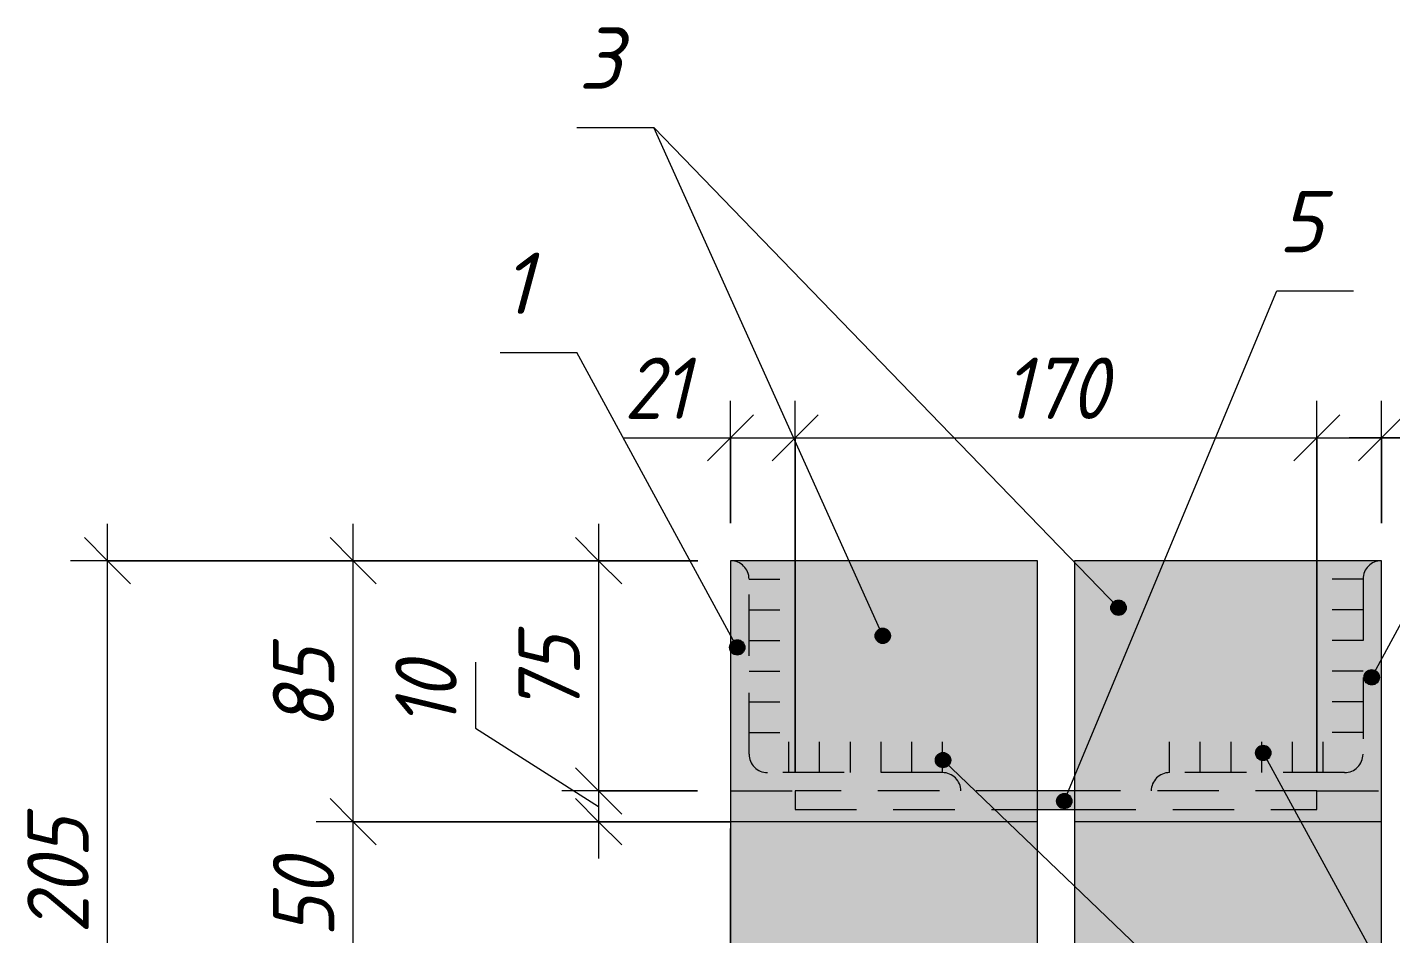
# Model space of a CAD drawing. Header units: millimetres. Extents: x 1525 to 46824, y -520 to 14115.
# Drawn here: x 32255.9 to 32700, y 3021.2 to 3316.3 of the extents above; entities that cross this region are included whole.
import ezdxf

# ---------------------------------------------------------------- set-up
doc = ezdxf.new("R2010")
doc.units = ezdxf.units.MM
doc.linetypes.add('200_ШТРИХ_ш1п0_6_', pattern=[32, 20, -12])
for name, color, linetype, lineweight in [('A-ANNO-DIMS', 7, 'Continuous', 9), ('A-ANNO-DIMS-10', 7, 'Continuous', 9), ('A-ANNO-NOTE', 7, 'Continuous', 9), ('A-DETL', 7, 'Continuous', 9), ('A-DETL-2', 7, '200_ШТРИХ_ш1п0_6_', 5)]:
    doc.layers.add(name, color=color, linetype=linetype, lineweight=lineweight)
doc.layers.add('A-DETL-GENF-2', color=7, linetype='Continuous', lineweight=9, true_color=0xffffff)
doc.styles.add('ISOCPEUR_I_3', font='isocpeui.ttf', dxfattribs={"width": 0.9, "height": 20})
doc.styles.add('ISOCPEUR_I_5', font='isocpeui.ttf', dxfattribs={"height": 20})
doc.dimstyles.new('ISO-2_0_0_9К_СРЕДНИЙ_1', dxfattribs={"dimscale": 304.8, "dimtxt": 19.919624, "dimasz": 0.049213, "dimexe": 0.03937, "dimexo": 0, "dimgap": 0, "dimtad": 1, "dimdec": 0, "dimzin": 0, "dimdsep": 46, "dimtxsty": 'ISOCPEUR_I_3', "dimblk1": 'OBLIQUE', "dimblk2": 'OBLIQUE', "dimsah": 1, "dimcen": 0.09, "dimdle": 0.03937, "dimazin": 0, "dimtfac": 1, "dimtdec": 4, "dimtix": 1, "dimtmove": 0, "dimatfit": 3, "dimfxl": 1, "dimtvp": 1, "dimtolj": 1, "dimtzin": 0, "dimarcsym": 2})
doc.dimstyles.new('ISO-2_0_0_9К_СРЕДНИЙ_3', dxfattribs={"dimscale": 304.8, "dimtxt": 19.919624, "dimasz": 0.049213, "dimexe": 0.03937, "dimexo": 0, "dimgap": 0, "dimtad": 1, "dimdec": 0, "dimzin": 0, "dimdsep": 46, "dimtxsty": 'ISOCPEUR_I_3', "dimblk1": 'OBLIQUE', "dimblk2": 'OBLIQUE', "dimsah": 1, "dimcen": 0.09, "dimdle": 0.03937, "dimazin": 0, "dimtfac": 1, "dimtdec": 4, "dimtix": 1, "dimtmove": 1, "dimatfit": 3, "dimfxl": 1, "dimtvp": 1, "dimtolj": 1, "dimtzin": 0, "dimarcsym": 2})

# ---------------------------------------------------------------- blocks, each defined once
blk = doc.blocks.new('DIMBLOCK205-АР1_Фахверк из 2-х уголков Ф-11_1_ Ф-18_1_ Ф-20_1_ Ф-26_1_Узлы 3 эт_')
at = {"layer": 'A-ANNO-DIMS-10'}
for p, q in [((32484.98, 3154.85), (32484.98, 3194.67)), ((32505.98, 3073.69), (32505.98, 3194.67)), ((32450.28, 3182.67), (32471.73, 3182.67)), ((32471.73, 3182.67), (32495.48, 3182.67)), ((32472.98, 3182.67), (32505.98, 3182.67)), ((32484.98, 3182.67), (32484.98, 3154.85)), ((32505.98, 3182.67), (32505.98, 3073.69))]:
    blk.add_line(p, q, dxfattribs=at)
at = {"layer": 'A-ANNO-DIMS-10', "lineweight": 20}
for p, q in [((32484.98, 3182.67), (32492.48, 3190.17)), ((32505.98, 3182.67), (32513.48, 3190.17)), ((32484.98, 3182.67), (32477.48, 3175.17)), ((32505.98, 3182.67), (32498.48, 3175.17))]:
    blk.add_line(p, q, dxfattribs=at)
at = {"layer": 'A-ANNO-DIMS-10', "color": 0, "insert": (32450.28, 3208.8), "char_height": 20, "width": 25.7423, "attachment_point": 1, "line_spacing_factor": 1.149209, "style": 'ISOCPEUR_I_3'}
blk.add_mtext('21', dxfattribs=at)
blk = doc.blocks.new('_Oblique')
at = {"color": 0, "linetype": 'ByBlock', "lineweight": -2}
blk.add_line((-0.5, -0.5), (0.5, 0.5), dxfattribs=at)
blk = doc.blocks.new('DIMBLOCK206-АР1_Фахверк из 2-х уголков Ф-11_1_ Ф-18_1_ Ф-20_1_ Ф-26_1_Узлы 3 эт_')
at = {"layer": 'A-ANNO-DIMS-10'}
for p, q in [((32505.98, 3073.69), (32505.98, 3194.67)), ((32675.98, 3073.69), (32675.98, 3194.67)), ((32505.98, 3182.67), (32675.98, 3182.67)), ((32505.98, 3182.67), (32505.98, 3073.69)), ((32675.98, 3182.67), (32675.98, 3073.69))]:
    blk.add_line(p, q, dxfattribs=at)
at = {"layer": 'A-ANNO-DIMS-10', "lineweight": 20}
for p, q in [((32505.98, 3182.67), (32513.48, 3190.17)), ((32675.98, 3182.67), (32683.48, 3190.17)), ((32505.98, 3182.67), (32498.48, 3175.17)), ((32675.98, 3182.67), (32668.48, 3175.17))]:
    blk.add_line(p, q, dxfattribs=at)
at = {"layer": 'A-ANNO-DIMS-10', "color": 0, "insert": (32573.93, 3208.8), "char_height": 20, "width": 40.9118, "attachment_point": 1, "line_spacing_factor": 1.149209, "style": 'ISOCPEUR_I_3'}
blk.add_mtext('170', dxfattribs=at)
blk = doc.blocks.new('DIMBLOCK207-АР1_Фахверк из 2-х уголков Ф-11_1_ Ф-18_1_ Ф-20_1_ Ф-26_1_Узлы 3 эт_')
at = {"layer": 'A-ANNO-DIMS-10'}
for p, q in [((32675.98, 3073.69), (32675.98, 3194.67)), ((32696.98, 3154.85), (32696.98, 3194.67)), ((32675.98, 3182.67), (32708.98, 3182.67)), ((32675.98, 3182.67), (32675.98, 3073.69)), ((32712.26, 3182.67), (32686.48, 3182.67)), ((32696.98, 3182.67), (32696.98, 3154.85)), ((32733.71, 3182.67), (32712.26, 3182.67))]:
    blk.add_line(p, q, dxfattribs=at)
at = {"layer": 'A-ANNO-DIMS-10', "lineweight": 20}
for p, q in [((32675.98, 3182.67), (32683.48, 3190.17)), ((32696.98, 3182.67), (32704.48, 3190.17)), ((32675.98, 3182.67), (32668.48, 3175.17)), ((32696.98, 3182.67), (32689.48, 3175.17))]:
    blk.add_line(p, q, dxfattribs=at)
at = {"layer": 'A-ANNO-DIMS-10', "color": 0, "insert": (32712.26, 3208.8), "char_height": 20, "width": 25.7423, "attachment_point": 1, "line_spacing_factor": 1.149209, "style": 'ISOCPEUR_I_3'}
blk.add_mtext('21', dxfattribs=at)
blk = doc.blocks.new('DIMBLOCK211-АР1_Фахверк из 2-х уголков Ф-11_1_ Ф-18_1_ Ф-20_1_ Ф-26_1_Узлы 3 эт_')
at = {"layer": 'A-ANNO-DIMS-10'}
for p, q in [((32441.99, 3154.64), (32441.99, 3067.64)), ((32474.29, 3142.64), (32429.99, 3142.64)), ((32441.99, 3142.64), (32474.29, 3142.64)), ((32474.24, 3067.64), (32429.99, 3067.64)), ((32441.99, 3067.64), (32474.24, 3067.64))]:
    blk.add_line(p, q, dxfattribs=at)
at = {"layer": 'A-ANNO-DIMS-10', "lineweight": 20}
for p, q in [((32441.99, 3142.64), (32434.49, 3150.14)), ((32441.99, 3142.64), (32449.49, 3135.14)), ((32441.99, 3067.64), (32434.49, 3075.14)), ((32441.99, 3067.64), (32449.49, 3060.14))]:
    blk.add_line(p, q, dxfattribs=at)
at = {"layer": 'A-ANNO-DIMS-10', "color": 0, "insert": (32415.86, 3092.5), "char_height": 20, "width": 30.3391, "attachment_point": 1, "rotation": 90, "line_spacing_factor": 1.149209, "style": 'ISOCPEUR_I_3'}
blk.add_mtext('75', dxfattribs=at)
blk = doc.blocks.new('DIMBLOCK212-АР1_Фахверк из 2-х уголков Ф-11_1_ Ф-18_1_ Ф-20_1_ Ф-26_1_Узлы 3 эт_')
at = {"layer": 'A-ANNO-DIMS-10'}
for p, q in [((32401.88, 3109.6), (32401.88, 3088.14)), ((32401.88, 3088.14), (32441.99, 3062.64)), ((32474.24, 3067.64), (32429.99, 3067.64)), ((32441.99, 3067.64), (32441.99, 3045.64)), ((32441.99, 3067.64), (32474.24, 3067.64)), ((32484.98, 3057.64), (32429.99, 3057.64)), ((32441.99, 3057.64), (32484.98, 3057.64))]:
    blk.add_line(p, q, dxfattribs=at)
at = {"layer": 'A-ANNO-DIMS-10', "lineweight": 20}
for p, q in [((32441.99, 3067.64), (32434.49, 3075.14)), ((32441.99, 3057.64), (32434.49, 3065.14)), ((32441.99, 3067.64), (32449.49, 3060.14)), ((32441.99, 3057.64), (32449.49, 3050.14))]:
    blk.add_line(p, q, dxfattribs=at)
at = {"layer": 'A-ANNO-DIMS-10', "color": 0, "insert": (32375.75, 3088.14), "char_height": 20, "width": 25.7423, "attachment_point": 1, "rotation": 90, "line_spacing_factor": 1.149209, "style": 'ISOCPEUR_I_3'}
blk.add_mtext('10', dxfattribs=at)
blk = doc.blocks.new('DIMBLOCK215-АР1_Фахверк из 2-х уголков Ф-11_1_ Ф-18_1_ Ф-20_1_ Ф-26_1_Узлы 3 эт_')
at = {"layer": 'A-ANNO-DIMS-10', "lineweight": 20}
for p, q in [((32361.99, 3057.64), (32354.49, 3065.14)), ((32361.99, 3057.64), (32369.49, 3050.14)), ((32361.99, 3007.64), (32354.49, 3015.14)), ((32361.99, 3007.64), (32369.49, 3000.14))]:
    blk.add_line(p, q, dxfattribs=at)
at = {"layer": 'A-ANNO-DIMS-10'}
for p, q in [((32484.98, 3057.64), (32349.99, 3057.64)), ((32361.99, 3007.64), (32361.99, 3057.64)), ((32361.99, 3057.64), (32484.98, 3057.64)), ((32484.98, 3007.64), (32349.99, 3007.64)), ((32361.99, 3007.64), (32484.98, 3007.64))]:
    blk.add_line(p, q, dxfattribs=at)
at = {"layer": 'A-ANNO-DIMS-10', "color": 0, "insert": (32335.86, 3020), "char_height": 20, "width": 30.3391, "attachment_point": 1, "rotation": 90, "line_spacing_factor": 1.149209, "style": 'ISOCPEUR_I_3'}
blk.add_mtext('50', dxfattribs=at)
blk = doc.blocks.new('DIMBLOCK216-АР1_Фахверк из 2-х уголков Ф-11_1_ Ф-18_1_ Ф-20_1_ Ф-26_1_Узлы 3 эт_')
at = {"layer": 'A-ANNO-DIMS-10'}
for p, q in [((32361.99, 3057.64), (32361.99, 3154.64)), ((32474.29, 3142.64), (32349.99, 3142.64)), ((32361.99, 3142.64), (32474.29, 3142.64)), ((32484.98, 3057.64), (32349.99, 3057.64)), ((32361.99, 3057.64), (32484.98, 3057.64))]:
    blk.add_line(p, q, dxfattribs=at)
at = {"layer": 'A-ANNO-DIMS-10', "lineweight": 20}
for p, q in [((32361.99, 3142.64), (32354.49, 3150.14)), ((32361.99, 3142.64), (32369.49, 3135.14)), ((32361.99, 3057.64), (32354.49, 3065.14)), ((32361.99, 3057.64), (32369.49, 3050.14))]:
    blk.add_line(p, q, dxfattribs=at)
at = {"layer": 'A-ANNO-DIMS-10', "color": 0, "insert": (32335.86, 3087.5), "char_height": 20, "width": 30.3391, "attachment_point": 1, "rotation": 90, "line_spacing_factor": 1.149209, "style": 'ISOCPEUR_I_3'}
blk.add_mtext('85', dxfattribs=at)
blk = doc.blocks.new('DIMBLOCK217-АР1_Фахверк из 2-х уголков Ф-11_1_ Ф-18_1_ Ф-20_1_ Ф-26_1_Узлы 3 эт_')
at = {"layer": 'A-ANNO-DIMS-10'}
for p, q in [((32281.99, 2925.64), (32281.99, 3154.64)), ((32474.29, 3142.64), (32269.99, 3142.64)), ((32281.99, 3142.64), (32474.29, 3142.64)), ((32474.29, 2937.64), (32269.99, 2937.64)), ((32281.99, 2937.64), (32474.29, 2937.64))]:
    blk.add_line(p, q, dxfattribs=at)
at = {"layer": 'A-ANNO-DIMS-10', "lineweight": 20}
for p, q in [((32281.99, 3142.64), (32274.49, 3150.14)), ((32281.99, 3142.64), (32289.49, 3135.14)), ((32281.99, 2937.64), (32274.49, 2945.14)), ((32281.99, 2937.64), (32289.49, 2930.14))]:
    blk.add_line(p, q, dxfattribs=at)
at = {"layer": 'A-ANNO-DIMS-10', "color": 0, "insert": (32255.86, 3021.17), "char_height": 20, "width": 45.5087, "attachment_point": 1, "rotation": 90, "line_spacing_factor": 1.149209, "style": 'ISOCPEUR_I_3'}
blk.add_mtext('205', dxfattribs=at)
blk = doc.blocks.new('_AT__Текстовая выноска1 - _AT__Текстовая выноска-30601245-АР1_Фахверк из 2-х уголков Ф-11_1_ Ф-18_1_ Ф-20_1_ Ф-26_1_Узлы 3 эт_')
at = {"layer": 'A-ANNO-NOTE'}
blk.add_line((0, 0), (2.5, 0), dxfattribs=at)
blk = doc.blocks.new('DIMBLOCK225-АР1_Фахверк из 2-х уголков Ф-11_1_ Ф-18_1_ Ф-20_1_ Ф-26_1_Узлы 3 эт_')
at = {"layer": 'A-ANNO-DIMS-10'}
for p, q in [((32484.98, 3055.42), (32484.98, 2714.19)), ((32484.98, 2726.19), (32484.98, 3055.42)), ((32696.98, 2926.94), (32696.98, 2714.19)), ((32696.98, 2726.19), (32696.98, 2926.94)), ((32472.98, 2726.19), (32708.98, 2726.19))]:
    blk.add_line(p, q, dxfattribs=at)
at = {"layer": 'A-ANNO-DIMS-10', "lineweight": 20}
for p, q in [((32484.98, 2726.19), (32492.48, 2733.69)), ((32696.98, 2726.19), (32704.48, 2733.69)), ((32484.98, 2726.19), (32477.48, 2718.69)), ((32696.98, 2726.19), (32689.48, 2718.69))]:
    blk.add_line(p, q, dxfattribs=at)
at = {"layer": 'A-ANNO-DIMS-10', "color": 0, "insert": (32573.93, 2752.32), "char_height": 20, "width": 40.9118, "attachment_point": 1, "line_spacing_factor": 1.149209, "style": 'ISOCPEUR_I_3'}
blk.add_mtext('212', dxfattribs=at)

msp = doc.modelspace()

# ---------------------------------------------------------------- hatches: boundary and pattern name
at = {"layer": 'A-ANNO-NOTE'}
h = msp.add_hatch(color=256, dxfattribs=at)
edge = h.paths.add_edge_path(flags=0)
edge.add_arc((32611.3312, 3127.32246), 2.5, 0, 360)
h = msp.add_hatch(color=256, dxfattribs=at)
edge = h.paths.add_edge_path(flags=0)
edge.add_arc((32534.54539, 3118.15993), 2.5, 0, 360)
h = msp.add_hatch(color=256, dxfattribs=at)
edge = h.paths.add_edge_path(flags=0)
edge.add_arc((32487.12609, 3114.40603), 2.5, 0, 360)
h = msp.add_hatch(color=256, dxfattribs=at)
edge = h.paths.add_edge_path(flags=0)
edge.add_arc((32693.8081, 3104.66919), 2.5, 0, 360)
h = msp.add_hatch(color=256, dxfattribs=at)
edge = h.paths.add_edge_path(flags=0)
edge.add_arc((32658.47815, 3080.03107), 2.5, 0, 360)
h = msp.add_hatch(color=256, dxfattribs=at)
edge = h.paths.add_edge_path(flags=0)
edge.add_arc((32554.16298, 3077.68348), 2.5, 0, 360)
h = msp.add_hatch(color=256, dxfattribs=at)
edge = h.paths.add_edge_path(flags=0)
edge.add_arc((32593.65607, 3064.34452), 2.5, 0, 360)
at = {"layer": 'A-DETL-GENF-2'}
for points in [[(32558.2236, 3067.63633), (32559.98096, 3067.63633), (32559.77652, 3069.18925), (32559.17711, 3070.63633), (32558.12166, 3071.9572), (32556.98096, 3072.83248), (32555.53388, 3073.43189), (32553.98096, 3073.63633), (32496.98096, 3073.63633), (32495.42805, 3073.84078), (32493.98096, 3074.44018), (32492.73832, 3075.39369), (32491.78481, 3076.63633), (32491.18541, 3078.08342), (32490.98096, 3079.63633), (32490.98096, 3136.63633), (32490.77652, 3138.18925), (32490.17711, 3139.63633), (32489.2236, 3140.87897), (32487.98096, 3141.83248), (32486.53388, 3142.43189), (32484.98096, 3142.63633), (32484.98096, 3067.63633), (32558.12166, 3067.63633)], [(32636.75416, 3067.63633), (32696.98096, 3067.63633), (32696.98096, 3142.63633), (32695.42805, 3142.43189), (32693.98096, 3141.83248), (32692.73832, 3140.87897), (32691.78481, 3139.63633), (32691.18541, 3138.18925), (32690.98096, 3136.63633), (32690.98096, 3079.63633), (32690.77652, 3078.08342), (32690.17711, 3076.63633), (32689.2236, 3075.39369), (32687.98096, 3074.44018), (32686.53388, 3073.84078), (32684.98096, 3073.63633), (32627.98096, 3073.63633), (32626.42805, 3073.43189), (32624.98096, 3072.83248), (32623.73832, 3071.87897), (32622.78481, 3070.63633), (32622.18541, 3069.18925), (32621.98096, 3067.63633), (32627.98096, 3067.63633)], [(32553.98096, 3061.63633), (32675.98096, 3061.63633), (32675.98096, 3067.63633), (32505.98096, 3067.63633), (32505.98096, 3061.63633)]]:
    msp.add_hatch(color=256, dxfattribs=at).paths.add_polyline_path(points, flags=0)
h = msp.add_hatch(color=256, dxfattribs=at)
h.paths.add_polyline_path([(32496.98096, 2937.63633), (32584.98096, 2937.63633), (32584.98096, 3061.63633), (32505.98096, 3061.63633), (32505.98096, 3067.63633), (32484.98096, 3067.63633), (32484.98096, 2937.63633), (32495.42805, 2937.63633)], flags=0)
h.paths.add_polyline_path([(32596.98096, 2937.63633), (32696.98096, 2937.63633), (32696.98096, 3067.63633), (32675.98096, 3067.63633), (32675.98096, 3061.63633), (32596.98096, 3061.63633), (32596.98096, 2967.68658)], flags=0)
h.paths.add_polyline_path([(32544.98096, 2965.63633), (32543.16923, 2965.87485), (32541.48096, 2966.57415), (32540.03121, 2967.68658), (32538.91878, 2969.13633), (32538.21948, 2970.8246), (32537.98096, 2972.63633), (32538.21948, 2974.44807), (32538.91878, 2976.13633), (32540.03121, 2977.58608), (32541.48096, 2978.69851), (32543.16923, 2979.39781), (32544.98096, 2979.63633), (32546.7927, 2979.39781), (32548.48096, 2978.69851), (32549.93071, 2977.58608), (32551.04314, 2976.13633), (32551.74244, 2974.44807), (32551.98096, 2972.63633), (32551.74244, 2970.8246), (32551.04314, 2969.13633), (32549.93071, 2967.68658), (32548.48096, 2966.57415), (32546.7927, 2965.87485)], flags=0)
h.paths.add_polyline_path([(32636.98096, 2965.63633), (32635.16923, 2965.87485), (32633.48096, 2966.57415), (32632.03121, 2967.68658), (32630.91878, 2969.13633), (32630.21948, 2970.8246), (32629.98096, 2972.63633), (32630.21948, 2974.44807), (32630.91878, 2976.13633), (32632.03121, 2977.58608), (32633.48096, 2978.69851), (32635.16923, 2979.39781), (32636.98096, 2979.63633), (32638.7927, 2979.39781), (32640.48096, 2978.69851), (32641.93071, 2977.58608), (32643.04314, 2976.13633), (32643.74244, 2974.44807), (32643.98096, 2972.63633), (32643.74244, 2970.8246), (32643.04314, 2969.13633), (32641.93071, 2967.68658), (32640.48096, 2966.57415), (32638.7927, 2965.87485)], flags=0)
h.paths.add_polyline_path([(32563.75272, 3067.63633), (32584.98096, 3067.63633), (32584.98096, 3142.63633), (32484.98096, 3142.63633), (32486.53388, 3142.43189), (32487.98096, 3141.83248), (32489.2236, 3140.87897), (32490.17711, 3139.63633), (32490.77652, 3138.18925), (32490.98096, 3136.63633), (32490.98096, 3079.63633), (32491.18541, 3078.08342), (32491.78481, 3076.63633), (32492.73832, 3075.39369), (32493.98096, 3074.44018), (32495.42805, 3073.84078), (32496.98096, 3073.63633), (32553.98096, 3073.63633), (32555.53388, 3073.43189), (32556.98096, 3072.83248), (32558.2236, 3071.87897), (32559.17711, 3070.63633), (32559.77652, 3069.18925), (32559.98096, 3067.63633)], flags=0)
h.paths.add_polyline_path([(32621.98096, 3067.63633), (32622.18541, 3069.18925), (32622.78481, 3070.63633), (32623.73832, 3071.87897), (32624.98096, 3072.83248), (32626.42805, 3073.43189), (32627.98096, 3073.63633), (32684.98096, 3073.63633), (32686.53388, 3073.84078), (32687.98096, 3074.44018), (32689.2236, 3075.39369), (32690.17711, 3076.63633), (32690.77652, 3078.08342), (32690.98096, 3079.63633), (32690.98096, 3136.63633), (32691.18541, 3138.18925), (32691.78481, 3139.63633), (32692.73832, 3140.87897), (32693.98096, 3141.83248), (32695.42805, 3142.43189), (32696.98096, 3142.63633), (32596.98096, 3142.63633), (32596.98096, 3067.63633), (32620.48283, 3067.63633)], flags=0)

# ---------------------------------------------------------------- linework, layer by layer
at = {"layer": 'A-ANNO-NOTE'}
for p, q in [((32611.3312, 3127.32246), (32459.93119, 3283.74825)), ((32534.54539, 3118.15993), (32459.93119, 3283.74825)), ((32593.65607, 3064.34452), (32662.91628, 3230.53739)), ((32487.12609, 3114.40603), (32434.93119, 3210.44421)), ((32693.8081, 3104.66919), (32751.15393, 3210.44421)), ((32658.47815, 3080.03107), (32776.15393, 2865.08299)), ((32554.16298, 3077.68348), (32776.15393, 2865.08299))]:
    msp.add_line(p, q, dxfattribs=at)
for centre in [(32611.3312, 3127.32246), (32534.54539, 3118.15993), (32487.12609, 3114.40603), (32693.8081, 3104.66919), (32658.47815, 3080.03107), (32554.16298, 3077.68348), (32593.65607, 3064.34452)]:
    msp.add_circle(centre, 2.5, dxfattribs=at)
at = {"layer": 'A-DETL'}
for p, q in [((32584.98096, 3142.63633), (32484.98096, 3142.63633)), ((32484.98096, 3142.63633), (32484.98096, 2937.63633)), ((32584.98096, 2937.63633), (32584.98096, 3142.63633)), ((32696.98096, 3142.63633), (32596.98096, 3142.63633)), ((32596.98096, 3142.63633), (32596.98096, 2937.63633)), ((32696.98096, 2937.63633), (32696.98096, 3142.63633)), ((32596.98096, 3067.63633), (32584.98096, 3067.63633)), ((32584.98096, 3061.63633), (32596.98096, 3061.63633)), ((32584.98096, 3057.63633), (32484.98096, 3057.63633)), ((32696.98096, 3057.63633), (32596.98096, 3057.63633))]:
    msp.add_line(p, q, dxfattribs=at)
at = {"layer": 'A-DETL-2'}
for p, q in [((32484.98096, 3142.63633), (32484.98096, 3067.63633)), ((32696.98096, 3067.63633), (32696.98096, 3142.63633)), ((32490.98096, 3079.63633), (32490.98096, 3136.63633)), ((32490.98096, 3136.63633), (32500.98096, 3136.63633)), ((32690.98096, 3136.63633), (32680.98096, 3136.63633)), ((32690.98096, 3136.63633), (32690.98096, 3079.63633)), ((32490.98096, 3126.63633), (32500.98096, 3126.63633)), ((32690.98096, 3126.63633), (32680.98096, 3126.63633)), ((32490.98096, 3116.63633), (32500.98096, 3116.63633)), ((32690.98096, 3116.63633), (32680.98096, 3116.63633)), ((32490.98096, 3106.63633), (32500.98096, 3106.63633)), ((32690.98096, 3106.63633), (32680.98096, 3106.63633)), ((32490.98096, 3096.63633), (32500.98096, 3096.63633)), ((32690.98096, 3096.63633), (32680.98096, 3096.63633)), ((32490.98096, 3086.63633), (32500.98096, 3086.63633)), ((32503.98096, 3073.63633), (32503.98096, 3083.63633)), ((32513.98096, 3073.63633), (32513.98096, 3083.63633)), ((32523.98096, 3073.63633), (32523.98096, 3083.63633)), ((32533.98096, 3073.63633), (32533.98096, 3083.63633)), ((32543.98096, 3073.63633), (32543.98096, 3083.63633)), ((32553.98096, 3073.63633), (32553.98096, 3083.63633)), ((32627.98096, 3073.63633), (32627.98096, 3083.63633)), ((32637.98096, 3073.63633), (32637.98096, 3083.63633)), ((32647.98096, 3073.63633), (32647.98096, 3083.63633)), ((32657.98096, 3073.63633), (32657.98096, 3083.63633)), ((32667.98096, 3073.63633), (32667.98096, 3083.63633)), ((32677.98096, 3073.63633), (32677.98096, 3083.63633)), ((32690.98096, 3086.63633), (32680.98096, 3086.63633)), ((32553.98096, 3073.63633), (32496.98096, 3073.63633)), ((32684.98096, 3073.63633), (32627.98096, 3073.63633)), ((32484.98096, 3067.63633), (32505.98096, 3067.63633)), ((32584.98096, 3067.63633), (32505.98096, 3067.63633)), ((32505.98096, 3067.63633), (32505.98096, 3061.63633)), ((32675.98096, 3067.63633), (32596.98096, 3067.63633)), ((32675.98096, 3067.63633), (32696.98096, 3067.63633)), ((32675.98096, 3061.63633), (32675.98096, 3067.63633)), ((32505.98096, 3061.63633), (32584.98096, 3061.63633)), ((32596.98096, 3061.63633), (32675.98096, 3061.63633))]:
    msp.add_line(p, q, dxfattribs=at)
for centre, start, end in [((32484.98096, 3136.63633), 0, 90), ((32696.98096, 3136.63633), 90, 180), ((32496.98096, 3079.63633), 180, 270), ((32684.98096, 3079.63633), 270, 0), ((32553.98096, 3067.63633), 360, 90), ((32627.98096, 3067.63633), 90, 180)]:
    msp.add_arc(centre, 6, start, end, dxfattribs=at)

# ---------------------------------------------------------------- block references
at = {"layer": 'A-ANNO-NOTE', "xscale": 10, "yscale": 10, "zscale": 10}
for p in [(32434.93119, 3283.74825), (32662.91628, 3230.53739), (32409.93119, 3210.44421)]:
    msp.add_blockref('_AT__Текстовая выноска1 - _AT__Текстовая выноска-30601245-АР1_Фахверк из 2-х уголков Ф-11_1_ Ф-18_1_ Ф-20_1_ Ф-26_1_Узлы 3 эт_', p, dxfattribs=at)

# ---------------------------------------------------------------- texts
at = {"layer": 'A-ANNO-NOTE', "char_height": 20, "attachment_point": 1, "style": 'ISOCPEUR_I_5'}
for s, insert, width in [('\\fISOCPEUR|b0|i1|c204|p34|;3', (32435.34137, 3316.27505), 17.637125), ('\\fISOCPEUR|b0|i1|c204|p34|;5', (32663.32646, 3263.0642), 17.637125), ('\\fISOCPEUR|b0|i1|c204|p34|;1', (32410.34137, 3242.97102), 12.827)]:
    msp.add_mtext(s, dxfattribs=dict(at, insert=insert, width=width))

# ---------------------------------------------------------------- dimensions: what is measured, and where the dimension line sits
at = {"layer": 'A-ANNO-DIMS'}
for base, p1, p2, picture, middle in [((32505.98096, 3182.67266), (32484.98096, 3154.85116), (32505.98096, 3073.69345), 'DIMBLOCK205-АР1_Фахверк из 2-х уголков Ф-11_1_ Ф-18_1_ Ф-20_1_ Ф-26_1_Узлы 3 эт_', (32463.14723, 3195.46844)), ((32696.98096, 3182.67266), (32675.98096, 3073.69345), (32696.98096, 3154.85116), 'DIMBLOCK207-АР1_Фахверк из 2-х уголков Ф-11_1_ Ф-18_1_ Ф-20_1_ Ф-26_1_Узлы 3 эт_', (32725.12795, 3195.46844))]:
    dim = msp.add_linear_dim(base=base, p1=p1, p2=p2, dimstyle='ISO-2_0_0_9К_СРЕДНИЙ_3', override={"dimpost": '<>', "dimfxl": 83.830625}, dxfattribs=at)
    dim.commit()
    dim.dimension.update_dxf_attribs({"geometry": picture, "text_midpoint": middle, "dimtype": 160})
for base, p1, p2, override, picture, middle in [((32675.98096, 3182.67266), (32505.98096, 3073.69345), (32675.98096, 3073.69345), {"dimpost": '<>', "dimfxl": 170}, 'DIMBLOCK206-АР1_Фахверк из 2-х уголков Ф-11_1_ Ф-18_1_ Ф-20_1_ Ф-26_1_Узлы 3 эт_', (32590.98096, 3192.80145)), ((32696.98096, 2726.18723), (32484.98096, 3055.4215), (32696.98096, 2926.94094), {"dimpost": '<>', "dimfxl": 247.893637}, 'DIMBLOCK225-АР1_Фахверк из 2-х уголков Ф-11_1_ Ф-18_1_ Ф-20_1_ Ф-26_1_Узлы 3 эт_', (32590.98096, 2736.18723))]:
    dim = msp.add_linear_dim(base=base, p1=p1, p2=p2, dimstyle='ISO-2_0_0_9К_СРЕДНИЙ_1', override=override, dxfattribs=at)
    dim.commit()
    dim.dimension.update_dxf_attribs({"geometry": picture, "text_midpoint": middle})
for base, p1, p2, override, picture, middle in [((32281.98849, 3142.63633), (32474.28557, 2937.63633), (32474.28557, 3142.63633), {"dimpost": '<>', "dimfxl": 205}, 'DIMBLOCK217-АР1_Фахверк из 2-х уголков Ф-11_1_ Ф-18_1_ Ф-20_1_ Ф-26_1_Узлы 3 эт_', (32271.98849, 3040.13633)), ((32361.98849, 3142.63633), (32484.98096, 3057.63633), (32474.28557, 3142.63633), {"dimpost": '<>', "dimfxl": 85.670248}, 'DIMBLOCK216-АР1_Фахверк из 2-х уголков Ф-11_1_ Ф-18_1_ Ф-20_1_ Ф-26_1_Узлы 3 эт_', (32351.98849, 3100.13633)), ((32441.98849, 3067.63633), (32474.28557, 3142.63633), (32474.24169, 3067.63633), {"dimpost": '<>', "dimfxl": 75.000013}, 'DIMBLOCK211-АР1_Фахверк из 2-х уголков Ф-11_1_ Ф-18_1_ Ф-20_1_ Ф-26_1_Узлы 3 эт_', (32431.8597, 3105.13633)), ((32361.98849, 3057.63633), (32484.98096, 3007.63633), (32484.98096, 3057.63633), {"dimpost": '<>', "dimfxl": 50}, 'DIMBLOCK215-АР1_Фахверк из 2-х уголков Ф-11_1_ Ф-18_1_ Ф-20_1_ Ф-26_1_Узлы 3 эт_', (32351.98849, 3032.63633))]:
    dim = msp.add_linear_dim(base=base, p1=p1, p2=p2, angle=90, dimstyle='ISO-2_0_0_9К_СРЕДНИЙ_1', override=override, dxfattribs=at)
    dim.commit()
    dim.dimension.update_dxf_attribs({"geometry": picture, "text_midpoint": middle})
dim = msp.add_linear_dim(base=(32441.98849, 3057.63633), p1=(32474.24169, 3067.63633), p2=(32484.98096, 3057.63633), angle=90, dimstyle='ISO-2_0_0_9К_СРЕДНИЙ_3', override={"dimpost": '<>', "dimfxl": 14.67419}, dxfattribs=at)
dim.commit()
dim.dimension.update_dxf_attribs({"geometry": 'DIMBLOCK212-АР1_Фахверк из 2-х уголков Ф-11_1_ Ф-18_1_ Ф-20_1_ Ф-26_1_Узлы 3 эт_', "text_midpoint": (32389.08474, 3101.01571), "dimtype": 160, "text_rotation": 90})

doc.saveas('drawing.dxf')
